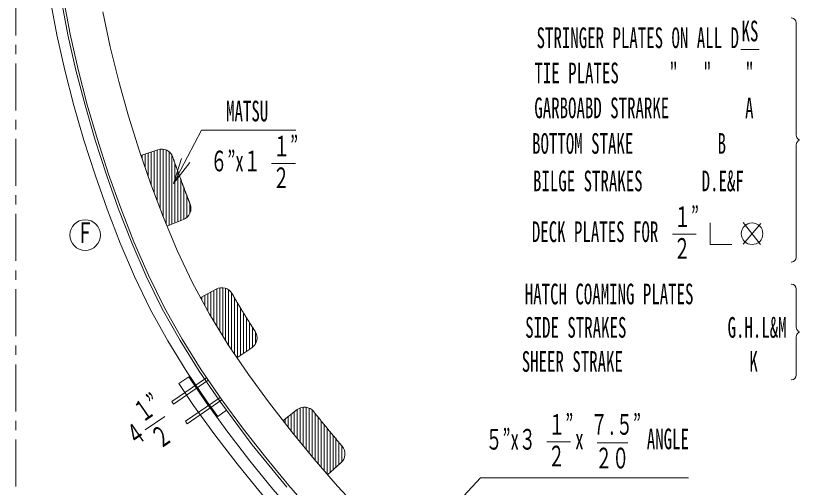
# Model space of a CAD drawing. Units: millimetres, scale not verified. Extents: x -8222 to 8222, y -5815 to 5815.
# Drawn here: x -4666 to -2979, y -3161 to -2159 of the extents above; entities that cross this region are included whole.
import ezdxf
from ezdxf.enums import TextEntityAlignment as Align

# ---------------------------------------------------------------- set-up
doc = ezdxf.new("R2010")
doc.units = ezdxf.units.MM
doc.header["$LTSCALE"] = 20
doc.linetypes.add('CHAIN1', pattern=[8, 5, -1, 1, -1])
for name, color, linetype, lineweight in [('0-0_0', 3, 'Continuous', 18), ('0-1_芯', 4, 'CHAIN1', 18), ('0-2_寸法', 2, 'Continuous', 18)]:
    doc.layers.add(name, color=color, linetype=linetype, lineweight=lineweight)
doc.styles.add('ＭＳ ゴシック', font='')
doc.styles.get('ＭＳ ゴシック').set_extended_font_data('MS Gothic')

msp = doc.modelspace()

# ---------------------------------------------------------------- linework, layer by layer
at = {"layer": '0-0_0'}
for p, q in [((-4400.11, -2455.36), (-4363.85, -2443.26)), ((-4371.7, -2535.43), (-4371.7, -2445.88)), ((-4365.35, -2552.23), (-4365.35, -2443.76)), ((-4359, -2569.02), (-4359, -2442.15)), ((-4352.65, -2585.82), (-4352.65, -2442.15)), ((-4346.3, -2601.16), (-4346.3, -2443.8)), ((-4397.1, -2463.64), (-4397.1, -2454.35)), ((-4390.75, -2482.04), (-4390.75, -2452.23)), ((-4384.4, -2500.45), (-4384.4, -2450.11)), ((-4378.05, -2518.63), (-4378.05, -2448)), ((-4339.95, -2604.45), (-4339.95, -2447.51)), ((-4333.6, -2601.86), (-4333.6, -2455.03)), ((-4327.25, -2599.28), (-4327.25, -2472.14)), ((-4320.9, -2596.69), (-4320.9, -2490.03)), ((-4314.55, -2594.1), (-4314.55, -2507.51)), ((-4308.2, -2591.5), (-4308.2, -2524.61)), ((-4301.85, -2587.41), (-4301.85, -2541.35)), ((-4295.5, -2578.85), (-4295.5, -2557.72)), ((-4344.48, -2606.29), (-4309.04, -2591.86)), ((-4273.4, -2758.12), (-4239.68, -2739.84)), ((-4257.4, -2786.37), (-4257.4, -2749.45)), ((-4251.05, -2797.5), (-4251.05, -2746.01)), ((-4244.7, -2807.83), (-4244.7, -2742.57)), ((-4238.35, -2818.15), (-4238.35, -2739.18)), ((-4232, -2828.48), (-4232, -2737.16)), ((-4225.65, -2838.8), (-4225.65, -2736.85)), ((-4219.3, -2849.13), (-4219.3, -2738.16)), ((-4212.95, -2859.34), (-4212.95, -2741.4)), ((-4206.6, -2868.71), (-4206.6, -2747.84)), ((-4270.1, -2763.04), (-4270.1, -2756.34)), ((-4263.75, -2774.7), (-4263.75, -2752.9)), ((-4200.25, -2878.08), (-4200.25, -2758.77)), ((-4193.9, -2884.89), (-4193.9, -2769.64)), ((-4187.55, -2880.6), (-4187.55, -2780.29)), ((-4181.2, -2876.32), (-4181.2, -2790.74)), ((-4174.85, -2872.03), (-4174.85, -2801.01)), ((-4168.5, -2867.75), (-4168.5, -2811.09)), ((-4162.15, -2863.38), (-4162.15, -2821.01)), ((-4155.8, -2856), (-4155.8, -2830.87)), ((-4195.41, -2885.9), (-4163.67, -2864.49)), ((-4259.84, -2928.4), (-4333.65, -2979.13)), ((-4256.24, -2933.63), (-4330.05, -2984.36)), ((-4318.94, -2940.42), (-4298.01, -2926.25)), ((-4330.05, -2984.36), (-4333.65, -2979.13)), ((-4231.07, -2970.26), (-4304.87, -3020.99)), ((-4227.47, -2975.5), (-4301.28, -3026.23)), ((-4235.75, -3011.23), (-4217.4, -2997.67)), ((-4097.41, -3019.86), (-4067.33, -2996.34)), ((-4073.25, -3050.17), (-4073.25, -3000.97)), ((-4066.9, -3057.91), (-4066.9, -2996.01)), ((-4060.55, -3065.65), (-4060.55, -2992.54)), ((-4054.2, -3073.39), (-4054.2, -2991.07)), ((-4047.85, -3081.13), (-4047.85, -2991.23)), ((-4041.5, -3088.87), (-4041.5, -2993.07)), ((-4035.15, -3096.61), (-4035.15, -2997.06)), ((-4092.3, -3026.07), (-4092.3, -3015.87)), ((-4085.95, -3034.24), (-4085.95, -3010.9)), ((-4079.6, -3042.41), (-4079.6, -3005.93)), ((-4028.8, -3104.19), (-4028.8, -3004.29)), ((-4022.45, -3111.48), (-4022.45, -3012.21)), ((-4016.1, -3118.77), (-4016.1, -3020.07)), ((-4301.28, -3026.23), (-4304.87, -3020.99)), ((-4009.75, -3126.06), (-4009.75, -3027.87)), ((-4003.4, -3133.34), (-4003.4, -3035.61)), ((-3997.05, -3129.94), (-3997.05, -3043.3)), ((-3990.7, -3124.39), (-3990.7, -3050.92)), ((-3984.35, -3118.83), (-3984.35, -3058.49)), ((-3978, -3113.27), (-3978, -3065.99)), ((-3971.65, -3107.48), (-3971.65, -3073.44)), ((-3965.3, -3093.57), (-3965.3, -3087.37)), ((-4002.56, -3134.76), (-3973.79, -3109.58))]:
    msp.add_line(p, q, dxfattribs=at)
for points in [[(-4611.59, -1996.22), (-4604.65, -2046.2), (-4592.84, -2122.63), (-4578.48, -2198.6), (-4561.66, -2274.07), (-4542.47, -2348.97), (-4521.01, -2423.26), (-4497.37, -2496.88), (-4471.62, -2569.79), (-4443.78, -2641.92), (-4413.35, -2712.97), (-4379.72, -2782.54), (-4342.46, -2850.22), (-4301.88, -2915.99), (-4258.54, -2980), (-4235.75, -3011.23)], [(-4588.94, -1993.08), (-4581.56, -2046.28), (-4569.63, -2122.68), (-4555.13, -2198.62), (-4538.15, -2274.05), (-4518.79, -2348.9), (-4497.14, -2423.13), (-4473.3, -2496.67), (-4447.34, -2569.5), (-4419.25, -2641.54), (-4388.46, -2712.45), (-4354.32, -2781.82), (-4316.5, -2849.25), (-4275.4, -2914.73), (-4231.61, -2978.45), (-4217.4, -2997.67)], [(-4564.63, -2121.81), (-4550.16, -2197.59), (-4533.21, -2272.85), (-4513.89, -2347.55), (-4492.29, -2421.63), (-4468.49, -2495.04), (-4442.58, -2567.73), (-4414.55, -2639.6)], [(-4480.68, -2150.09), (-4464.99, -2224.56), (-4446.86, -2298.49), (-4426.41, -2371.8), (-4403.72, -2444.46), (-4378.89, -2516.41), (-4351.98, -2587.6), (-4322.58, -2657.81), (-4289.95, -2726.57), (-4253.57, -2793.42), (-4213.7, -2858.25), (-4170.99, -2921.25), (-4126.02, -2982.66), (-4079.33, -3042.77)], [(-4331.8, -2459.07), (-4331.45, -2460.08), (-4331.11, -2461.09), (-4330.76, -2462.09), (-4330.41, -2463.1), (-4330.06, -2464.11), (-4329.71, -2465.11), (-4329.36, -2466.12), (-4329.01, -2467.13), (-4328.66, -2468.13), (-4328.31, -2469.14), (-4327.95, -2470.14), (-4327.6, -2471.15), (-4327.25, -2472.15), (-4326.9, -2473.16), (-4326.54, -2474.16), (-4326.19, -2475.17), (-4325.84, -2476.17), (-4325.48, -2477.18), (-4325.13, -2478.18), (-4324.77, -2479.19), (-4324.41, -2480.19), (-4324.06, -2481.2), (-4323.7, -2482.2), (-4323.34, -2483.2), (-4322.99, -2484.21), (-4322.63, -2485.21), (-4322.27, -2486.21), (-4321.91, -2487.22), (-4321.55, -2488.22), (-4321.19, -2489.22), (-4320.83, -2490.23), (-4320.47, -2491.23), (-4320.11, -2492.23), (-4319.75, -2493.23), (-4319.39, -2494.24), (-4319.03, -2495.24), (-4318.66, -2496.24), (-4318.3, -2497.24), (-4317.94, -2498.24)], [(-4317.94, -2498.24), (-4317.57, -2499.24), (-4317.21, -2500.24), (-4316.85, -2501.25), (-4316.48, -2502.25), (-4316.11, -2503.25), (-4315.75, -2504.25), (-4315.38, -2505.25), (-4315.02, -2506.25), (-4314.65, -2507.25), (-4314.28, -2508.25), (-4313.91, -2509.25), (-4313.55, -2510.25), (-4313.18, -2511.25), (-4312.81, -2512.25), (-4312.44, -2513.25), (-4312.07, -2514.25), (-4311.7, -2515.25), (-4311.33, -2516.24), (-4310.96, -2517.24), (-4310.58, -2518.24), (-4310.21, -2519.24), (-4309.84, -2520.24), (-4309.47, -2521.24), (-4309.09, -2522.23), (-4308.72, -2523.23), (-4308.35, -2524.23), (-4307.97, -2525.23), (-4307.6, -2526.22), (-4307.22, -2527.22), (-4306.85, -2528.22), (-4306.47, -2529.22), (-4306.09, -2530.21), (-4305.72, -2531.21), (-4305.34, -2532.2), (-4304.96, -2533.2), (-4304.58, -2534.2), (-4304.2, -2535.19), (-4303.83, -2536.19), (-4303.45, -2537.18)], [(-4303.45, -2537.18), (-4303.07, -2538.18), (-4302.69, -2539.17), (-4302.31, -2540.17), (-4301.92, -2541.16), (-4301.54, -2542.16), (-4301.16, -2543.15), (-4300.78, -2544.15), (-4300.39, -2545.14), (-4300.01, -2546.14), (-4299.63, -2547.13), (-4299.24, -2548.12), (-4298.86, -2549.12), (-4298.47, -2550.11), (-4298.09, -2551.1), (-4297.7, -2552.1), (-4297.31, -2553.09), (-4296.93, -2554.08), (-4296.54, -2555.07), (-4296.15, -2556.07), (-4295.76, -2557.06), (-4295.37, -2558.05), (-4294.98, -2559.04)], [(-4414.55, -2639.6), (-4383.85, -2710.32), (-4349.83, -2779.45), (-4312.13, -2846.65), (-4271.15, -2911.94), (-4227.47, -2975.5), (-4181.62, -3037.56), (-4134.07, -3098.35), (-4084.93, -3157.86), (-4034.07, -3215.88)], [(-4205.48, -2749.64), (-4205.02, -2750.45), (-4204.56, -2751.26), (-4204.09, -2752.08), (-4203.63, -2752.89), (-4203.16, -2753.71), (-4202.7, -2754.52), (-4202.23, -2755.33), (-4201.77, -2756.14), (-4201.3, -2756.95), (-4200.83, -2757.77), (-4200.36, -2758.58), (-4199.89, -2759.39), (-4199.42, -2760.2), (-4198.95, -2761.01), (-4198.48, -2761.82), (-4198.01, -2762.63), (-4197.54, -2763.44), (-4197.07, -2764.25), (-4196.6, -2765.06), (-4196.12, -2765.86), (-4195.65, -2766.67), (-4195.18, -2767.48), (-4194.7, -2768.29), (-4194.23, -2769.09), (-4193.75, -2769.9), (-4193.27, -2770.71), (-4192.8, -2771.51), (-4192.32, -2772.32), (-4191.84, -2773.13), (-4191.36, -2773.93), (-4190.88, -2774.74), (-4190.4, -2775.54), (-4189.92, -2776.34), (-4189.44, -2777.15), (-4188.96, -2777.95), (-4188.48, -2778.75), (-4188, -2779.56), (-4187.51, -2780.36), (-4187.03, -2781.16)], [(-4187.03, -2781.16), (-4186.55, -2781.96), (-4186.06, -2782.77), (-4185.58, -2783.57), (-4185.09, -2784.37), (-4184.61, -2785.17), (-4184.12, -2785.97), (-4183.63, -2786.77), (-4183.14, -2787.57), (-4182.66, -2788.37), (-4182.17, -2789.17), (-4181.68, -2789.97), (-4181.19, -2790.77), (-4180.7, -2791.57), (-4180.21, -2792.36), (-4179.72, -2793.16), (-4179.23, -2793.96), (-4178.74, -2794.76), (-4178.24, -2795.55), (-4177.75, -2796.35), (-4177.26, -2797.14), (-4176.76, -2797.94), (-4176.27, -2798.74), (-4175.77, -2799.53), (-4175.28, -2800.33), (-4174.78, -2801.12), (-4174.29, -2801.92), (-4173.79, -2802.71), (-4173.29, -2803.5), (-4172.79, -2804.3), (-4172.3, -2805.09), (-4171.8, -2805.88), (-4171.3, -2806.68), (-4170.8, -2807.47), (-4170.3, -2808.26), (-4169.8, -2809.05), (-4169.3, -2809.84), (-4168.79, -2810.63), (-4168.29, -2811.42), (-4167.79, -2812.22)], [(-4167.79, -2812.22), (-4167.29, -2813.01), (-4166.78, -2813.8), (-4166.28, -2814.59), (-4165.77, -2815.37), (-4165.27, -2816.16), (-4164.76, -2816.95), (-4164.26, -2817.74), (-4163.75, -2818.53), (-4163.25, -2819.32), (-4162.74, -2820.1), (-4162.23, -2820.89), (-4161.72, -2821.68), (-4161.22, -2822.47), (-4160.71, -2823.25), (-4160.2, -2824.04), (-4159.69, -2824.82), (-4159.18, -2825.61), (-4158.67, -2826.39), (-4158.15, -2827.18), (-4157.64, -2827.96), (-4157.13, -2828.75), (-4156.62, -2829.53)], [(-4298.01, -2926.25), (-4260.62, -2981.46), (-4215, -3043.98), (-4167.62, -3105.19), (-4118.68, -3165.15), (-4068.04, -3223.68), (-4015.57, -3280.58), (-3961.14, -3335.61), (-3904.64, -3388.51), (-3845.99, -3439.01), (-3785.2, -3486.91), (-3722.54, -3532.34), (-3658.34, -3575.58), (-3644.07, -3584.6)], [(-4318.94, -2940.42), (-4287.5, -2987.36), (-4242.08, -3050.23), (-4194.84, -3111.74), (-4146.03, -3172.03), (-4095.56, -3230.93), (-4043.3, -3288.24), (-3989.12, -3343.74), (-3932.9, -3397.18), (-3874.55, -3448.28), (-3814.08, -3496.84), (-3751.67, -3542.9), (-3687.67, -3586.71), (-3657.74, -3605.91)], [(-4231.57, -2978.53), (-4163.07, -3071.24), (-4088.86, -3161.11)], [(-4031.81, -3000.52), (-4031.22, -3001.26), (-4030.63, -3002.01), (-4030.03, -3002.75), (-4029.44, -3003.5), (-4028.85, -3004.24), (-4028.25, -3004.98), (-4027.66, -3005.73), (-4027.06, -3006.47), (-4026.47, -3007.21), (-4025.87, -3007.95), (-4025.28, -3008.7), (-4024.68, -3009.44), (-4024.08, -3010.18), (-4023.49, -3010.92), (-4022.89, -3011.67), (-4022.29, -3012.41), (-4021.7, -3013.15), (-4021.1, -3013.89), (-4020.5, -3014.63), (-4019.9, -3015.37), (-4019.3, -3016.11), (-4018.71, -3016.85), (-4018.11, -3017.59), (-4017.51, -3018.33), (-4016.91, -3019.07), (-4016.31, -3019.81), (-4015.71, -3020.55), (-4015.11, -3021.29), (-4014.51, -3022.03), (-4013.91, -3022.77), (-4013.31, -3023.51), (-4012.71, -3024.24), (-4012.11, -3024.98), (-4011.51, -3025.72), (-4010.9, -3026.46), (-4010.3, -3027.2), (-4009.7, -3027.93), (-4009.1, -3028.67), (-4008.49, -3029.41)], [(-4008.49, -3029.41), (-4007.89, -3030.14), (-4007.29, -3030.88), (-4006.69, -3031.62), (-4006.08, -3032.35), (-4005.48, -3033.09), (-4004.87, -3033.82), (-4004.27, -3034.56), (-4003.66, -3035.3), (-4003.06, -3036.03), (-4002.45, -3036.77), (-4001.85, -3037.5), (-4001.24, -3038.23), (-4000.64, -3038.97), (-4000.03, -3039.7), (-3999.42, -3040.44), (-3998.82, -3041.17), (-3998.21, -3041.9), (-3997.6, -3042.64), (-3996.99, -3043.37), (-3996.39, -3044.1), (-3995.78, -3044.83), (-3995.17, -3045.57), (-3994.56, -3046.3), (-3993.95, -3047.03), (-3993.34, -3047.76), (-3992.73, -3048.49), (-3992.12, -3049.22), (-3991.51, -3049.95), (-3990.9, -3050.68), (-3990.29, -3051.41), (-3989.68, -3052.14), (-3989.07, -3052.87), (-3988.46, -3053.6), (-3987.85, -3054.33), (-3987.23, -3055.06), (-3986.62, -3055.79), (-3986.01, -3056.52), (-3985.4, -3057.25), (-3984.78, -3057.98)], [(-4079.33, -3042.77), (-4031.05, -3101.61), (-3981.05, -3159), (-3929.17, -3214.7), (-3875.29, -3268.45), (-3819.27, -3319.98), (-3761.02, -3368.96), (-3700.63, -3415.29), (-3638.44, -3459.17), (-3574.82, -3500.96), (-3510.08, -3540.98), (-3444.43, -3579.5), (-3377.92, -3616.51), (-3310.55, -3651.95), (-3242.35, -3685.73), (-3173.31, -3717.78), (-3103.48, -3748.06), (-3032.89, -3776.55), (-2961.63, -3803.28)], [(-3984.78, -3057.98), (-3984.17, -3058.71), (-3983.56, -3059.43), (-3982.94, -3060.16), (-3982.33, -3060.89), (-3981.71, -3061.62), (-3981.1, -3062.34), (-3980.48, -3063.07), (-3979.87, -3063.8), (-3979.25, -3064.52), (-3978.64, -3065.25), (-3978.02, -3065.97), (-3977.4, -3066.7), (-3976.79, -3067.42), (-3976.17, -3068.15), (-3975.55, -3068.87), (-3974.94, -3069.6), (-3974.32, -3070.32), (-3973.7, -3071.05), (-3973.08, -3071.77), (-3972.46, -3072.49), (-3971.84, -3073.22), (-3971.22, -3073.94)]]:
    msp.add_lwpolyline(points, dxfattribs=at)
for centre, start, end in [((-4355.81, -2467.35), 19.02338, 108.4531), ((-4318.62, -2568.33), 292.15946, 21.45927), ((-4227.57, -2762.17), 29.57842, 118.46167), ((-4177.88, -2843.43), 304.00671, 33.18345), ((-4051.68, -3016.34), 38.53898, 128.02693), ((-3990.51, -3090.47), 311.19187, 40.58937)]:
    msp.add_arc(centre, 25.4, start, end, dxfattribs=at)
at = {"layer": '0-1_芯'}
msp.add_line((-4666.1, -1780.04), (-4666.1, -4493.26), dxfattribs=at)
at = {"layer": '0-2_寸法'}
for p, q in [((-3014.28, -2163.12), (-3015.36, -2163.12)), ((-3004.28, -2412.52), (-3004.28, -2173.12)), ((-3122.52, -2230.21), (-3083.41, -2230.21)), ((-4330.13, -2515.05), (-4270.78, -2401.96)), ((-4270.78, -2401.96), (-4069.75, -2401.96)), ((-2999.95, -2420.76), (-2997.13, -2422.7)), ((-2999.95, -2424.64), (-2997.13, -2422.7)), ((-3004.28, -2432.88), (-3004.28, -2672.29)), ((-4330.13, -2515.05), (-4313.11, -2461.7)), ((-4330.13, -2515.05), (-4295.89, -2470.73)), ((-4070.71, -2472.93), (-4121.5, -2472.93)), ((-3080.33, -2644.76), (-3117.3, -2597.95)), ((-3187.52, -2598.92), (-3187.52, -2645.03)), ((-3117.4, -2644.07), (-3079.59, -2600.26)), ((-3217.09, -2623.2), (-3267.89, -2623.2)), ((-3187.52, -2645.03), (-3141.41, -2645.03)), ((-3014.28, -2682.29), (-3015.36, -2682.29)), ((-3014.28, -2729.43), (-3015.36, -2729.43)), ((-3004.28, -2820.88), (-3004.28, -2739.43)), ((-2999.95, -2829.12), (-2997.13, -2831.07)), ((-2999.95, -2833.01), (-2997.13, -2831.07)), ((-3004.28, -2841.25), (-3004.28, -2922.71)), ((-3014.28, -2932.71), (-3015.36, -2932.71)), ((-4348.76, -3010.82), (-4390.62, -3039.59)), ((-3484.68, -3064.98), (-3535.48, -3064.98)), ((-3362.7, -3066.92), (-3428.19, -3066.92)), ((-3676.81, -3141.16), (-3810.05, -3284.73)), ((-3233.85, -3141.16), (-3676.81, -3141.16))]:
    msp.add_line(p, q, dxfattribs=at)
for centre, radius in [((-4518.45, -2624.93), 32.5), ((-3098.32, -2621.97), 23.06)]:
    msp.add_circle(centre, radius, dxfattribs=at)
for centre, start, end in [((-3014.28, -2173.12), 0, 90), ((-2994.28, -2412.52), 180, 235.49164), ((-2994.28, -2432.88), 124.50836, 180), ((-3014.28, -2672.29), 270, 0), ((-3014.28, -2739.43), 0, 90), ((-2994.28, -2820.88), 180, 235.49164), ((-2994.28, -2841.25), 124.50836, 180), ((-3014.28, -2922.71), 270, 0)]:
    msp.add_arc(centre, 10, start, end, dxfattribs=at)

# ---------------------------------------------------------------- texts
at = {"layer": '0-2_寸法', "style": 'ＭＳ ゴシック', "width": 0.6}
for s, p in [('KS', (-3120.75, -2226)), ('STRINGER PLATES ON ALL D  ', (-3557.19, -2240.44)), ('TIE PLATES      "   "    "', (-3561.69, -2315.25)), ('MATSU', (-4218.39, -2396.31)), ('GARBOABD STRARKE         A', (-3561.99, -2389.57)), ('１”', (-4118.1, -2470.9)), ('BOTTOM STAKE          B', (-3566.73, -2465.26)), ('６”x１', (-4251.78, -2502.55)), ('２', (-4119.09, -2538.31)), ('BILGE STRAKES       D.E&F', (-3564.81, -2544.96)), ('１”', (-3264.49, -2621.17)), ('Ｆ', (-4536.45, -2654.93)), ('DECK PLATES FOR ', (-3567.29, -2652.99)), ('２', (-3265.48, -2688.58)), ('HATCH COAMING PLATES', (-3582.24, -2785.44)), ('SIDE STRAKES            G.H.L&M', (-3581.38, -2856.51)), ('SHEER STRAKE               K', (-3588.8, -2929.05)), ('１”', (-3532.08, -3062.95)), ('７.５”', (-3441.93, -3062.93)), ('５”x３', (-3665.75, -3094.6)), ('ANGLE', (-3322.51, -3093.8)), ('x ', (-3474.98, -3093.95)), ('２', (-3533.07, -3130.36)), ('２０', (-3432.12, -3134.5))]:
    msp.add_text(s, height=43.99, dxfattribs=at).set_placement(p, align=Align.BOTTOM_LEFT)
for s, p in [('１”', (-4388.97, -3035.99)), ('４', (-4406.4, -3087.26)), ('２', (-4351.6, -3092.1))]:
    msp.add_text(s, height=43.99, rotation=34.5, dxfattribs=at).set_placement(p, align=Align.BOTTOM_LEFT)

doc.saveas('drawing.dxf')
